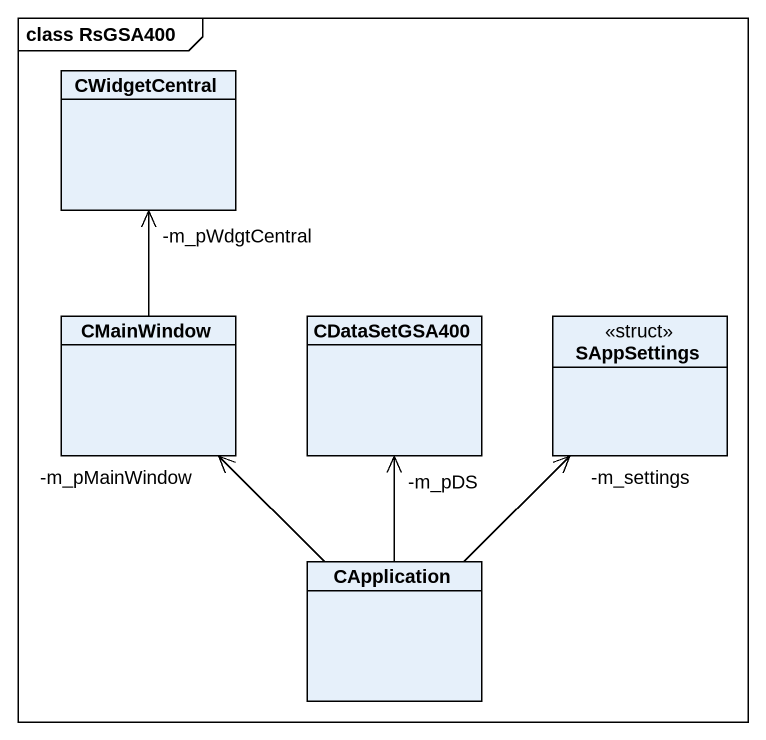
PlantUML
@startuml
mainframe class RsGSA400
hide circle
hide empty members
class CWidgetCentral
class CMainWindow
class CDataSetGSA400
class SAppSettings <<struct>>
class CApplication
CMainWindow -up-> "-m_pWdgtCentral" CWidgetCentral
CApplication -up-> "-m_pMainWindow" CMainWindow
CApplication -up-> "-m_pDS" CDataSetGSA400
CApplication -up-> "-m_settings" SAppSettings
@enduml
